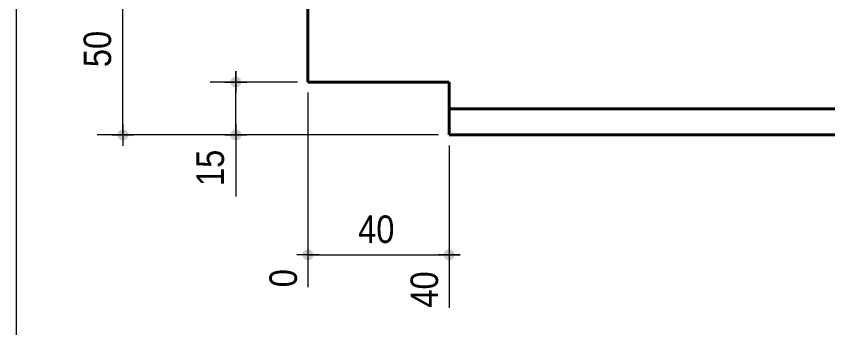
# Model space of a CAD drawing. Header units: millimetres. Extents: x 2 to 287, y 5 to 195.
# Drawn here: x 5 to 81.7, y 70.3 to 99.8 of the extents above; entities that cross this region are included whole.
import ezdxf

# ---------------------------------------------------------------- set-up
doc = ezdxf.new("R2010")
doc.units = ezdxf.units.MM
doc.linetypes.add('CACHE2', pattern=[1.190625, 0.79375, -0.396875])
for name, color, linetype, lineweight in [('Cache', 7, 'Continuous', 0), ('Cotation', 7, 'Continuous', 0), ('Feuille dessin', 5, 'Continuous', 0), ('Piece', 2, 'Continuous', 0)]:
    doc.layers.add(name, color=color, linetype=linetype, lineweight=lineweight)
doc.styles.add('ARIAL', font='ARIAL.TTF')

# ---------------------------------------------------------------- blocks, each defined once
blk = doc.blocks.new('*A3')
at = {"layer": 'Cache', "color": 7, "linetype": 'CACHE2', "lineweight": 20}
blk.add_line((32.56807, 93.551388), (32.56807, 136.884721), dxfattribs=at)
at = {"layer": 'Piece', "color": 2, "linetype": 'Continuous', "lineweight": 40}
for p, q in [((32.568069, 136.884721), (32.568069, 93.551388)), ((32.568069, 93.551388), (45.901403, 93.551388)), ((45.901403, 88.551388), (45.901403, 93.551388)), ((139.557958, 91.018055), (45.901403, 91.018055)), ((139.557958, 88.551388), (45.901403, 88.551388))]:
    blk.add_line(p, q, dxfattribs=at)
blk = doc.blocks.new('*A4')
at = {"layer": 'Feuille dessin', "linetype": 'Continuous', "lineweight": 0}
blk.add_line((5, 195), (5, 5), dxfattribs=at)
blk = doc.blocks.new('*A9')
at = {"layer": 'Cotation'}
for points in [[(15.057, 104.699), (15.031, 104.701), (15.006, 104.704), (14.981, 104.708), (14.956, 104.714), (14.931, 104.72), (14.907, 104.728), (14.883, 104.738), (14.86, 104.748), (14.837, 104.759), (14.815, 104.772), (14.793, 104.786), (14.773, 104.8), (14.752, 104.816), (14.733, 104.833), (14.715, 104.85), (14.697, 104.869), (14.68, 104.888), (14.665, 104.908), (14.65, 104.929), (14.636, 104.951), (14.624, 104.973), (14.612, 104.996), (14.602, 105.019), (14.593, 105.043), (14.585, 105.067), (14.578, 105.092), (14.572, 105.117), (14.568, 105.142), (14.565, 105.167), (14.563, 105.193), (14.562, 105.218), (14.563, 105.244), (14.565, 105.269), (14.568, 105.294), (14.572, 105.32), (14.578, 105.344), (14.585, 105.369), (14.593, 105.393), (14.602, 105.417), (14.612, 105.44), (14.624, 105.463), (14.636, 105.485), (14.65, 105.507), (14.665, 105.528), (14.68, 105.548), (14.697, 105.567), (14.715, 105.586), (14.733, 105.603), (14.752, 105.62), (14.773, 105.636), (14.793, 105.65), (14.815, 105.664), (14.837, 105.677), (14.86, 105.688), (14.883, 105.698), (14.907, 105.708), (14.931, 105.716), (14.956, 105.722), (14.981, 105.728), (15.006, 105.732), (15.031, 105.736), (15.057, 105.737), (15.082, 105.738), (15.108, 105.737), (15.133, 105.736), (15.159, 105.732), (15.184, 105.728), (15.209, 105.722), (15.233, 105.716), (15.258, 105.708), (15.281, 105.698), (15.305, 105.688), (15.328, 105.677), (15.35, 105.664), (15.371, 105.65), (15.392, 105.636), (15.412, 105.62), (15.432, 105.603), (15.45, 105.586), (15.468, 105.567), (15.484, 105.548), (15.5, 105.528), (15.515, 105.507), (15.528, 105.485), (15.541, 105.463), (15.552, 105.44), (15.563, 105.417), (15.572, 105.393), (15.58, 105.369), (15.587, 105.344), (15.592, 105.32), (15.597, 105.294), (15.6, 105.269), (15.602, 105.244), (15.602, 105.218), (15.602, 105.193), (15.6, 105.167), (15.597, 105.142), (15.592, 105.117), (15.587, 105.092), (15.58, 105.067), (15.572, 105.043), (15.563, 105.019), (15.552, 104.996), (15.541, 104.973), (15.528, 104.951), (15.515, 104.929), (15.5, 104.908), (15.484, 104.888), (15.468, 104.869), (15.45, 104.85), (15.432, 104.833), (15.412, 104.816), (15.392, 104.8), (15.371, 104.786), (15.35, 104.772), (15.328, 104.759), (15.305, 104.748), (15.281, 104.738), (15.258, 104.728), (15.233, 104.72), (15.209, 104.714), (15.184, 104.708), (15.159, 104.704), (15.133, 104.701), (15.108, 104.699), (15.082, 104.698)], [(15.057, 88.032), (15.031, 88.034), (15.006, 88.037), (14.981, 88.041), (14.956, 88.047), (14.931, 88.054), (14.907, 88.062), (14.883, 88.071), (14.86, 88.081), (14.837, 88.093), (14.815, 88.105), (14.793, 88.119), (14.773, 88.134), (14.752, 88.149), (14.733, 88.166), (14.715, 88.184), (14.697, 88.202), (14.68, 88.222), (14.665, 88.242), (14.65, 88.262), (14.636, 88.284), (14.624, 88.306), (14.612, 88.329), (14.602, 88.352), (14.593, 88.376), (14.585, 88.4), (14.578, 88.425), (14.572, 88.45), (14.568, 88.475), (14.565, 88.5), (14.563, 88.526), (14.562, 88.551), (14.563, 88.577), (14.565, 88.602), (14.568, 88.628), (14.572, 88.653), (14.578, 88.678), (14.585, 88.702), (14.593, 88.727), (14.602, 88.75), (14.612, 88.774), (14.624, 88.797), (14.636, 88.819), (14.65, 88.84), (14.665, 88.861), (14.68, 88.881), (14.697, 88.901), (14.715, 88.919), (14.733, 88.937), (14.752, 88.953), (14.773, 88.969), (14.793, 88.984), (14.815, 88.997), (14.837, 89.01), (14.86, 89.021), (14.883, 89.032), (14.907, 89.041), (14.931, 89.049), (14.956, 89.056), (14.981, 89.061), (15.006, 89.066), (15.031, 89.069), (15.057, 89.071), (15.082, 89.071), (15.108, 89.071), (15.133, 89.069), (15.159, 89.066), (15.184, 89.061), (15.209, 89.056), (15.233, 89.049), (15.258, 89.041), (15.281, 89.032), (15.305, 89.021), (15.328, 89.01), (15.35, 88.997), (15.371, 88.984), (15.392, 88.969), (15.412, 88.953), (15.432, 88.937), (15.45, 88.919), (15.468, 88.901), (15.484, 88.881), (15.5, 88.861), (15.515, 88.84), (15.528, 88.819), (15.541, 88.797), (15.552, 88.774), (15.563, 88.75), (15.572, 88.727), (15.58, 88.702), (15.587, 88.678), (15.592, 88.653), (15.597, 88.628), (15.6, 88.602), (15.602, 88.577), (15.602, 88.551), (15.602, 88.526), (15.6, 88.5), (15.597, 88.475), (15.592, 88.45), (15.587, 88.425), (15.58, 88.4), (15.572, 88.376), (15.563, 88.352), (15.552, 88.329), (15.541, 88.306), (15.528, 88.284), (15.515, 88.262), (15.5, 88.242), (15.484, 88.222), (15.468, 88.202), (15.45, 88.184), (15.432, 88.166), (15.412, 88.149), (15.392, 88.134), (15.371, 88.119), (15.35, 88.105), (15.328, 88.093), (15.305, 88.081), (15.281, 88.071), (15.258, 88.062), (15.233, 88.054), (15.209, 88.047), (15.184, 88.041), (15.159, 88.037), (15.133, 88.034), (15.108, 88.032), (15.082, 88.031)]]:
    blk.add_hatch(color=256, dxfattribs=at).paths.add_polyline_path(points, flags=17)
at = {"layer": 'Cotation', "linetype": 'Continuous', "lineweight": 0}
for p, q in [((15.082, 106.258), (15.082, 104.178)), ((15.082, 105.218), (15.082, 106.258)), ((41.568, 105.218), (12.662, 105.218)), ((14.042, 105.218), (16.122, 105.218)), ((15.082, 88.551), (15.082, 105.218)), ((15.082, 89.591), (15.082, 87.511)), ((44.901, 88.551), (12.662, 88.551)), ((14.042, 88.551), (16.122, 88.551)), ((15.082, 88.551), (15.082, 87.511))]:
    blk.add_line(p, q, dxfattribs=at)
at = {"layer": 'Cotation'}
for p in [(15.082, 105.218), (15.082, 88.551)]:
    blk.add_point(p, dxfattribs=at)
at = {"layer": 'Cotation', "style": 'ARIAL', "width": 0.85}
blk.add_text('50', height=2.6, rotation=90.00021, dxfattribs=at).set_placement((13.962, 94.956))
blk = doc.blocks.new('*A17')
at = {"layer": 'Cotation'}
for points in [[(25.729, 93.032), (25.704, 93.034), (25.678, 93.037), (25.653, 93.041), (25.628, 93.047), (25.604, 93.054), (25.579, 93.062), (25.556, 93.071), (25.532, 93.081), (25.509, 93.093), (25.487, 93.105), (25.466, 93.119), (25.445, 93.134), (25.425, 93.149), (25.405, 93.166), (25.387, 93.184), (25.369, 93.202), (25.353, 93.222), (25.337, 93.242), (25.322, 93.262), (25.308, 93.284), (25.296, 93.306), (25.284, 93.329), (25.274, 93.352), (25.265, 93.376), (25.257, 93.4), (25.25, 93.425), (25.244, 93.45), (25.24, 93.475), (25.237, 93.5), (25.235, 93.526), (25.234, 93.551), (25.235, 93.577), (25.237, 93.602), (25.24, 93.628), (25.244, 93.653), (25.25, 93.678), (25.257, 93.702), (25.265, 93.727), (25.274, 93.75), (25.284, 93.774), (25.296, 93.797), (25.308, 93.819), (25.322, 93.84), (25.337, 93.861), (25.353, 93.881), (25.369, 93.901), (25.387, 93.919), (25.405, 93.937), (25.425, 93.953), (25.445, 93.969), (25.466, 93.984), (25.487, 93.997), (25.509, 94.01), (25.532, 94.021), (25.556, 94.032), (25.579, 94.041), (25.604, 94.049), (25.628, 94.056), (25.653, 94.061), (25.678, 94.066), (25.704, 94.069), (25.729, 94.071), (25.754, 94.071), (25.78, 94.071), (25.805, 94.069), (25.831, 94.066), (25.856, 94.061), (25.881, 94.056), (25.905, 94.049), (25.93, 94.041), (25.953, 94.032), (25.977, 94.021), (26, 94.01), (26.022, 93.997), (26.043, 93.984), (26.064, 93.969), (26.084, 93.953), (26.104, 93.937), (26.122, 93.919), (26.14, 93.901), (26.156, 93.881), (26.172, 93.861), (26.187, 93.84), (26.201, 93.819), (26.213, 93.797), (26.225, 93.774), (26.235, 93.75), (26.244, 93.727), (26.252, 93.702), (26.259, 93.678), (26.265, 93.653), (26.269, 93.628), (26.272, 93.602), (26.274, 93.577), (26.274, 93.551), (26.274, 93.526), (26.272, 93.5), (26.269, 93.475), (26.265, 93.45), (26.259, 93.425), (26.252, 93.4), (26.244, 93.376), (26.235, 93.352), (26.225, 93.329), (26.213, 93.306), (26.201, 93.284), (26.187, 93.262), (26.172, 93.242), (26.156, 93.222), (26.14, 93.202), (26.122, 93.184), (26.104, 93.166), (26.084, 93.149), (26.064, 93.134), (26.043, 93.119), (26.022, 93.105), (26, 93.093), (25.977, 93.081), (25.953, 93.071), (25.93, 93.062), (25.905, 93.054), (25.881, 93.047), (25.856, 93.041), (25.831, 93.037), (25.805, 93.034), (25.78, 93.032), (25.754, 93.031)], [(25.729, 88.032), (25.704, 88.034), (25.678, 88.037), (25.653, 88.041), (25.628, 88.047), (25.604, 88.054), (25.579, 88.062), (25.556, 88.071), (25.532, 88.081), (25.509, 88.093), (25.487, 88.105), (25.466, 88.119), (25.445, 88.134), (25.425, 88.149), (25.405, 88.166), (25.387, 88.184), (25.369, 88.202), (25.353, 88.222), (25.337, 88.242), (25.322, 88.262), (25.308, 88.284), (25.296, 88.306), (25.284, 88.329), (25.274, 88.352), (25.265, 88.376), (25.257, 88.4), (25.25, 88.425), (25.244, 88.45), (25.24, 88.475), (25.237, 88.5), (25.235, 88.526), (25.234, 88.551), (25.235, 88.577), (25.237, 88.602), (25.24, 88.628), (25.244, 88.653), (25.25, 88.678), (25.257, 88.702), (25.265, 88.727), (25.274, 88.75), (25.284, 88.774), (25.296, 88.797), (25.308, 88.819), (25.322, 88.84), (25.337, 88.861), (25.353, 88.881), (25.369, 88.901), (25.387, 88.919), (25.405, 88.937), (25.425, 88.953), (25.445, 88.969), (25.466, 88.984), (25.487, 88.997), (25.509, 89.01), (25.532, 89.021), (25.556, 89.032), (25.579, 89.041), (25.604, 89.049), (25.628, 89.056), (25.653, 89.061), (25.678, 89.066), (25.704, 89.069), (25.729, 89.071), (25.754, 89.071), (25.78, 89.071), (25.805, 89.069), (25.831, 89.066), (25.856, 89.061), (25.881, 89.056), (25.905, 89.049), (25.93, 89.041), (25.953, 89.032), (25.977, 89.021), (26, 89.01), (26.022, 88.997), (26.043, 88.984), (26.064, 88.969), (26.084, 88.953), (26.104, 88.937), (26.122, 88.919), (26.14, 88.901), (26.156, 88.881), (26.172, 88.861), (26.187, 88.84), (26.201, 88.819), (26.213, 88.797), (26.225, 88.774), (26.235, 88.75), (26.244, 88.727), (26.252, 88.702), (26.259, 88.678), (26.265, 88.653), (26.269, 88.628), (26.272, 88.602), (26.274, 88.577), (26.274, 88.551), (26.274, 88.526), (26.272, 88.5), (26.269, 88.475), (26.265, 88.45), (26.259, 88.425), (26.252, 88.4), (26.244, 88.376), (26.235, 88.352), (26.225, 88.329), (26.213, 88.306), (26.201, 88.284), (26.187, 88.262), (26.172, 88.242), (26.156, 88.222), (26.14, 88.202), (26.122, 88.184), (26.104, 88.166), (26.084, 88.149), (26.064, 88.134), (26.043, 88.119), (26.022, 88.105), (26, 88.093), (25.977, 88.081), (25.953, 88.071), (25.93, 88.062), (25.905, 88.054), (25.881, 88.047), (25.856, 88.041), (25.831, 88.037), (25.805, 88.034), (25.78, 88.032), (25.754, 88.031)]]:
    blk.add_hatch(color=256, dxfattribs=at).paths.add_polyline_path(points, flags=17)
at = {"layer": 'Cotation', "linetype": 'Continuous', "lineweight": 0}
for p, q in [((25.754, 94.591), (25.754, 92.511)), ((25.754, 93.551), (25.754, 94.591)), ((31.568, 93.551), (23.334, 93.551)), ((24.714, 93.551), (26.794, 93.551)), ((25.754, 88.551), (25.754, 93.551)), ((25.754, 89.591), (25.754, 87.511)), ((44.901, 88.551), (23.334, 88.551)), ((24.714, 88.551), (26.794, 88.551)), ((25.754, 88.551), (25.754, 82.745)), ((25.754, 88.551), (25.754, 82.745))]:
    blk.add_line(p, q, dxfattribs=at)
at = {"layer": 'Cotation'}
for p in [(25.754, 93.551), (25.754, 88.551)]:
    blk.add_point(p, dxfattribs=at)
at = {"layer": 'Cotation', "style": 'ARIAL', "width": 0.85}
blk.add_text('15', height=2.6, rotation=90.00021, dxfattribs=at).set_placement((24.634, 83.72))
blk = doc.blocks.new('*A24')
at = {"layer": 'Cotation'}
for points in [[(32.543, 76.699), (32.517, 76.701), (32.492, 76.704), (32.467, 76.708), (32.442, 76.714), (32.417, 76.72), (32.393, 76.728), (32.369, 76.738), (32.346, 76.748), (32.323, 76.759), (32.301, 76.772), (32.279, 76.786), (32.258, 76.8), (32.238, 76.816), (32.219, 76.833), (32.2, 76.85), (32.183, 76.869), (32.166, 76.888), (32.15, 76.908), (32.136, 76.929), (32.122, 76.951), (32.109, 76.973), (32.098, 76.996), (32.088, 77.019), (32.078, 77.043), (32.07, 77.067), (32.064, 77.092), (32.058, 77.117), (32.054, 77.142), (32.051, 77.167), (32.049, 77.193), (32.048, 77.218), (32.049, 77.244), (32.051, 77.269), (32.054, 77.294), (32.058, 77.32), (32.064, 77.344), (32.07, 77.369), (32.078, 77.393), (32.088, 77.417), (32.098, 77.44), (32.109, 77.463), (32.122, 77.485), (32.136, 77.507), (32.15, 77.528), (32.166, 77.548), (32.183, 77.567), (32.2, 77.586), (32.219, 77.603), (32.238, 77.62), (32.258, 77.636), (32.279, 77.65), (32.301, 77.664), (32.323, 77.677), (32.346, 77.688), (32.369, 77.698), (32.393, 77.708), (32.417, 77.716), (32.442, 77.722), (32.467, 77.728), (32.492, 77.732), (32.517, 77.736), (32.543, 77.737), (32.568, 77.738), (32.594, 77.737), (32.619, 77.736), (32.644, 77.732), (32.67, 77.728), (32.694, 77.722), (32.719, 77.716), (32.743, 77.708), (32.767, 77.698), (32.79, 77.688), (32.813, 77.677), (32.835, 77.664), (32.857, 77.65), (32.878, 77.636), (32.898, 77.62), (32.917, 77.603), (32.936, 77.586), (32.953, 77.567), (32.97, 77.548), (32.986, 77.528), (33, 77.507), (33.014, 77.485), (33.027, 77.463), (33.038, 77.44), (33.048, 77.417), (33.058, 77.393), (33.066, 77.369), (33.072, 77.344), (33.078, 77.32), (33.082, 77.294), (33.086, 77.269), (33.087, 77.244), (33.088, 77.218), (33.087, 77.193), (33.086, 77.167), (33.082, 77.142), (33.078, 77.117), (33.072, 77.092), (33.066, 77.067), (33.058, 77.043), (33.048, 77.019), (33.038, 76.996), (33.027, 76.973), (33.014, 76.951), (33, 76.929), (32.986, 76.908), (32.97, 76.888), (32.953, 76.869), (32.936, 76.85), (32.917, 76.833), (32.898, 76.816), (32.878, 76.8), (32.857, 76.786), (32.835, 76.772), (32.813, 76.759), (32.79, 76.748), (32.767, 76.738), (32.743, 76.728), (32.719, 76.72), (32.694, 76.714), (32.67, 76.708), (32.644, 76.704), (32.619, 76.701), (32.594, 76.699), (32.568, 76.698)], [(45.876, 76.699), (45.85, 76.701), (45.825, 76.704), (45.8, 76.708), (45.775, 76.714), (45.75, 76.72), (45.726, 76.728), (45.702, 76.738), (45.679, 76.748), (45.656, 76.759), (45.634, 76.772), (45.613, 76.786), (45.592, 76.8), (45.572, 76.816), (45.552, 76.833), (45.534, 76.85), (45.516, 76.869), (45.499, 76.888), (45.484, 76.908), (45.469, 76.929), (45.455, 76.951), (45.443, 76.973), (45.431, 76.996), (45.421, 77.019), (45.412, 77.043), (45.404, 77.067), (45.397, 77.092), (45.391, 77.117), (45.387, 77.142), (45.384, 77.167), (45.382, 77.193), (45.381, 77.218), (45.382, 77.244), (45.384, 77.269), (45.387, 77.294), (45.391, 77.32), (45.397, 77.344), (45.404, 77.369), (45.412, 77.393), (45.421, 77.417), (45.431, 77.44), (45.443, 77.463), (45.455, 77.485), (45.469, 77.507), (45.484, 77.528), (45.499, 77.548), (45.516, 77.567), (45.534, 77.586), (45.552, 77.603), (45.572, 77.62), (45.592, 77.636), (45.613, 77.65), (45.634, 77.664), (45.656, 77.677), (45.679, 77.688), (45.702, 77.698), (45.726, 77.708), (45.75, 77.716), (45.775, 77.722), (45.8, 77.728), (45.825, 77.732), (45.85, 77.736), (45.876, 77.737), (45.901, 77.738), (45.927, 77.737), (45.952, 77.736), (45.978, 77.732), (46.003, 77.728), (46.028, 77.722), (46.052, 77.716), (46.077, 77.708), (46.1, 77.698), (46.124, 77.688), (46.147, 77.677), (46.169, 77.664), (46.19, 77.65), (46.211, 77.636), (46.231, 77.62), (46.251, 77.603), (46.269, 77.586), (46.287, 77.567), (46.303, 77.548), (46.319, 77.528), (46.334, 77.507), (46.347, 77.485), (46.36, 77.463), (46.371, 77.44), (46.382, 77.417), (46.391, 77.393), (46.399, 77.369), (46.406, 77.344), (46.411, 77.32), (46.416, 77.294), (46.419, 77.269), (46.421, 77.244), (46.421, 77.218), (46.421, 77.193), (46.419, 77.167), (46.416, 77.142), (46.411, 77.117), (46.406, 77.092), (46.399, 77.067), (46.391, 77.043), (46.382, 77.019), (46.371, 76.996), (46.36, 76.973), (46.347, 76.951), (46.334, 76.929), (46.319, 76.908), (46.303, 76.888), (46.287, 76.869), (46.269, 76.85), (46.251, 76.833), (46.231, 76.816), (46.211, 76.8), (46.19, 76.786), (46.169, 76.772), (46.147, 76.759), (46.124, 76.748), (46.1, 76.738), (46.077, 76.728), (46.052, 76.72), (46.028, 76.714), (46.003, 76.708), (45.978, 76.704), (45.952, 76.701), (45.927, 76.699), (45.901, 76.698)]]:
    blk.add_hatch(color=256, dxfattribs=at).paths.add_polyline_path(points, flags=17)
at = {"layer": 'Cotation', "linetype": 'Continuous', "lineweight": 0}
for p, q in [((32.568, 92.551), (32.568, 74.15)), ((45.901, 87.551), (45.901, 72.221)), ((32.568, 78.258), (32.568, 76.178)), ((45.901, 78.258), (45.901, 76.178)), ((33.608, 77.218), (31.528, 77.218)), ((32.568, 77.218), (31.528, 77.218)), ((32.568, 77.218), (45.901, 77.218)), ((46.941, 77.218), (44.861, 77.218)), ((45.901, 77.218), (46.941, 77.218))]:
    blk.add_line(p, q, dxfattribs=at)
at = {"layer": 'Cotation'}
for p in [(32.568, 77.218), (45.901, 77.218)]:
    blk.add_point(p, dxfattribs=at)
at = {"layer": 'Cotation', "style": 'ARIAL', "width": 0.85}
blk.add_text('40', height=2.6, dxfattribs=at).set_placement((37.306, 78.338))
for s, p in [('0', (31.528, 74.15)), ('40', (44.861, 72.221))]:
    blk.add_text(s, height=2.6, rotation=90.00021, dxfattribs=at).set_placement(p)

msp = doc.modelspace()

# ---------------------------------------------------------------- block references
at = {"lineweight": 0}
for name in ['*A4', '*A3', '*A9', '*A17', '*A24']:
    msp.add_blockref(name, (0, 0), dxfattribs=at)

doc.saveas('drawing.dxf')
